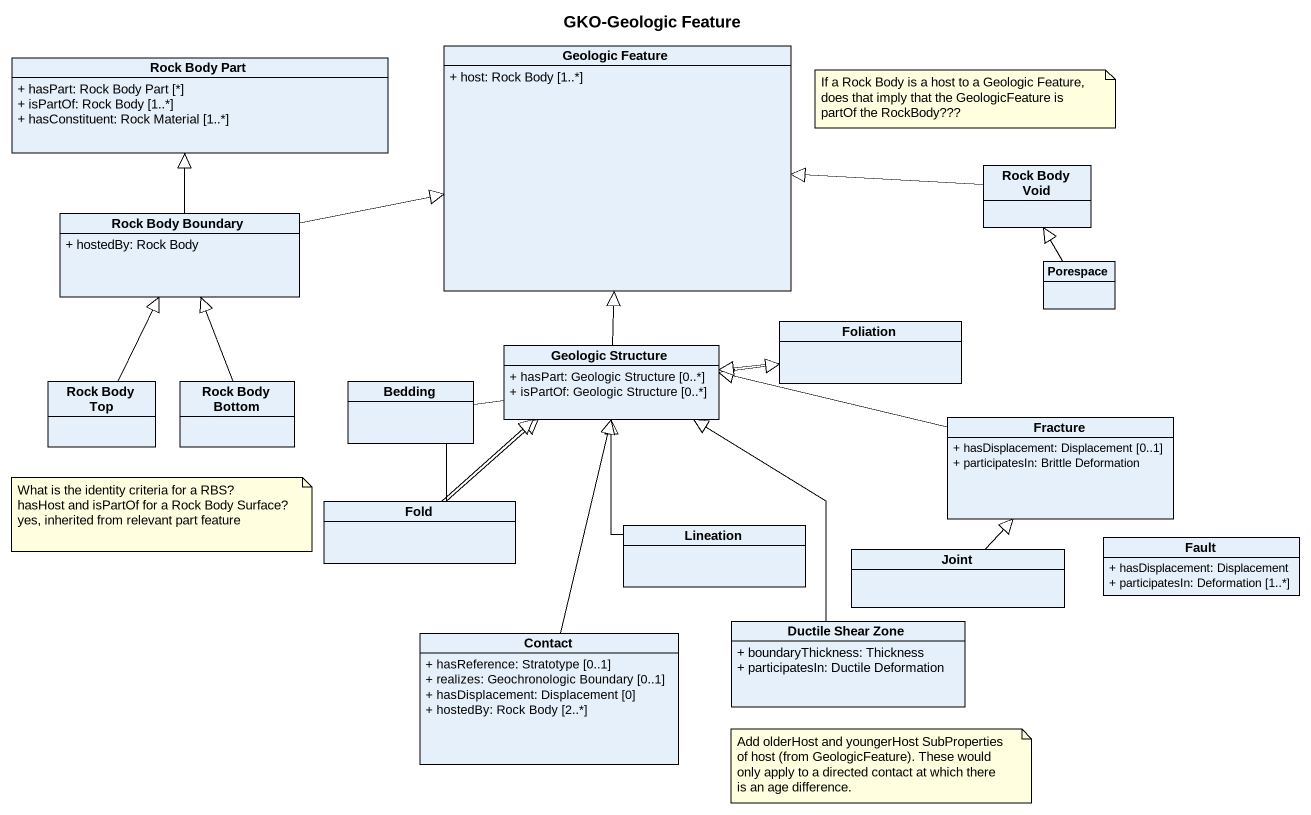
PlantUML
@startuml
title GKO-Geologic Feature
hide circle
hide empty members
skinparam classAttributeIconSize 0
class "Rock Body Part" as Rock_Body_Part {
  + hasPart: Rock Body Part [*]
  + isPartOf: Rock Body [1..*]
  + hasConstituent: Rock Material [1..*]
}
class "Geologic Feature" as Geologic_Feature {
  + host: Rock Body [1..*]
}
class "Rock Body Void" as Rock_Body_Void
class "Rock Body Boundary" as Rock_Body_Boundary {
  + hostedBy: Rock Body
}
class Porespace
class Foliation
class "Rock Body Top" as Rock_Body_Top
class "Rock Body Bottom" as Rock_Body_Bottom
class Bedding
class "Geologic Structure" as Geologic_Structure {
  + hasPart: Geologic Structure [0..*]
  + isPartOf: Geologic Structure [0..*]
}
class Fracture {
  + hasDisplacement: Displacement [0..1]
  + participatesIn: Brittle Deformation
}
class Fold
class Lineation
class Joint
class Fault {
  + hasDisplacement: Displacement
  + participatesIn: Deformation [1..*]
}
class Contact {
  + hasReference: Stratotype [0..1]
  + realizes: Geochronologic Boundary [0..1]
  + hasDisplacement: Displacement [0]
  + hostedBy: Rock Body [2..*]
}
class "Ductile Shear Zone" as Ductile_Shear_Zone {
  + boundaryThickness: Thickness
  + participatesIn: Ductile Deformation
}
Rock_Body_Void -left-|> Geologic_Feature
Rock_Body_Boundary -up-|> Rock_Body_Part
Rock_Body_Boundary -right-|> Geologic_Feature
Porespace -up-|> Rock_Body_Void
Foliation -left-|> Geologic_Structure
Rock_Body_Top -up-|> Rock_Body_Boundary
Rock_Body_Bottom -up-|> Rock_Body_Boundary
Bedding -right-|> Foliation
Bedding -right-|> Geologic_Structure
Geologic_Structure -up-|> Geologic_Feature
Fracture -left-|> Geologic_Structure
Fold -up-|> Geologic_Structure
Lineation -up-|> Geologic_Structure
Joint -up-|> Fracture
Contact -up-|> Geologic_Structure
Ductile_Shear_Zone -up-|> Geologic_Structure
note as N1
  If a Rock Body is a host to a Geologic Feature, does that imply that the GeologicFeature is partOf the RockBody???
end note
note as N2
  What is the identity criteria for a RBS?
  hasHost and isPartOf for a Rock Body Surface? yes, inherited from relevant part feature
end note
note as N3
  Add olderHost and youngerHost SubProperties of host (from GeologicFeature). These would only apply to a directed contact at which there is an age difference.
end note
@enduml
